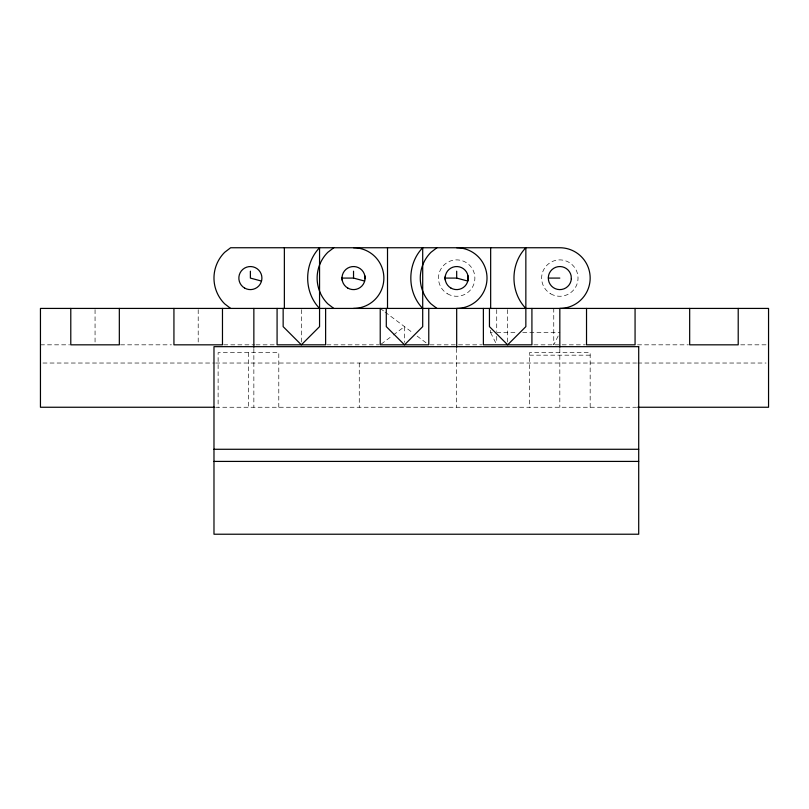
<?xml version="1.0" encoding="UTF-8"?>
<svg xmlns="http://www.w3.org/2000/svg" width="809" height="809" viewBox="0 0 809 809"><rect width="100%" height="100%" fill="white"/><g stroke="black" fill="none" stroke-linecap="round" stroke-linejoin="round"><path stroke-width="0.61" stroke-dasharray="4.04 3.03" d="M558.17 335.998L553.76 344.826L553.76 308.421M381.241 344.068L392.365 335.725M393.376 334.966L404.5 326.624L404.5 342.369M490.659 330.264L490.659 332.691L493.086 332.691M496.726 332.691L517.8 332.691M522.766 332.691L559.828 332.691M40.45 344.826L69.523 344.826M120.571 344.826L171.457 344.826M223.719 344.826L254.744 344.826M255.988 344.826L274.605 344.826M326.866 344.826L378.986 344.826M430.014 344.826L457.318 344.826M458.551 344.826L482.134 344.826M533.92 344.826L585.281 344.826M637.543 344.826L688.429 344.826M740.741 344.826L766.022 344.826M529.49 355.171L590.166 355.171M42.968 363.029L214.415 363.029M215.679 363.029L636.531 363.029M637.785 363.029L766.032 363.029M215.679 407.251L636.531 407.251M380.23 308.421L384.113 311.334M385.084 312.062L413.237 333.177M417.12 336.089L427.799 344.098M490.659 332.691L495.624 342.611M590.166 407.251L590.166 352.643L529.49 352.643L529.49 407.251M559.828 348.446L559.828 407.251M507.647 309.675L507.647 342.308M496.726 309.635L496.726 331.478M496.726 336.332L496.726 342.399M456.68 348.446L456.68 407.251M359.267 363.029L359.267 407.251M301.353 309.675L301.353 342.308M278.792 407.251L278.792 352.643L218.117 352.643L218.117 407.251M253.854 348.446L253.854 407.251M248.454 352.643L248.454 407.251M198.205 309.675L198.205 342.308M95.058 309.675L95.058 342.308M447.519 293.809A18.203 18.203 0 0 0 474.883 278.154A18.203 18.203 0 0 0 447.64 262.278A18.203 18.203 0 0 0 447.519 293.809M550.727 293.839A18.203 18.203 0 0 0 578.03 278.084A18.203 18.203 0 0 0 550.727 262.318A18.203 18.203 0 0 0 550.727 293.839"/><path stroke-width="1.21" d="M445.183 278.953L445.354 275.95M468.007 280.207L468.178 277.204M333.783 247.746L327.787 252.337A36.405 36.405 0 0 0 327.787 303.82L333.783 308.421M436.931 247.746L430.934 252.337A36.405 36.405 0 0 0 430.934 303.82L436.931 308.421M342.076 278.084L353.533 278.084L364.667 281.067M445.223 278.084L456.68 278.084L467.814 281.067M548.371 278.084L559.828 278.084M214.415 407.251L40.45 407.251L40.45 308.421L768.55 308.421L768.55 407.251L637.785 407.251M213.98 449.278L638.706 449.278M213.98 461.413L638.706 461.413M261.519 281.067L250.385 278.084L250.385 271.207M230.636 308.421L224.639 303.82A36.405 36.405 0 0 1 224.639 252.337L230.636 247.746L559.828 247.746A30.337 30.337 0 0 1 590.166 278.084A30.337 30.337 0 0 1 559.828 308.421L559.828 347.203M525.85 308.421C510.014 292.089 510.014 264.068 525.85 247.746L525.85 326.624L507.647 344.826L489.445 326.624L489.445 308.421M422.702 308.421C406.866 292.089 406.866 264.068 422.702 247.746L422.702 326.624L404.5 344.826L386.298 326.624L386.298 308.421M319.555 308.421C303.719 292.089 303.719 264.068 319.555 247.746L319.555 326.624L301.353 344.826L283.15 326.624L283.15 308.421M467.976 275.778L468.189 278.781M445.172 277.376L445.385 280.379M364.829 275.778L365.041 278.781M342.025 277.376L342.237 280.379M738.212 308.421L738.212 344.826L689.673 344.826L689.673 308.421M635.065 308.421L635.065 344.826L586.525 344.826L586.525 308.421M531.918 308.421L531.918 344.826L483.377 344.826L483.377 308.421M490.659 247.746L490.659 308.421M456.68 271.207L456.68 278.084M456.68 347.203L456.68 308.421A30.337 30.337 0 0 0 487.018 278.084A30.337 30.337 0 0 0 456.68 247.746M428.77 308.421L428.77 344.826L380.23 344.826L380.23 308.421M387.511 247.746L387.511 308.421M353.533 271.207L353.533 278.084M325.623 308.421L325.623 344.826L277.082 344.826L277.082 308.421M284.363 247.746L284.363 308.421M253.854 308.421L253.854 347.203M222.475 308.421L222.475 344.826L173.935 344.826L173.935 308.421M119.328 308.421L119.328 344.826L70.787 344.826L70.787 308.421M353.533 247.746A30.337 30.337 0 0 1 383.87 278.084A30.337 30.337 0 0 1 353.533 308.421M638.706 346.667L213.98 346.667L213.98 534.223L638.706 534.223L638.706 346.667M571.336 278.781L571.124 275.778A11.528 11.528 0 0 0 548.32 277.376L548.532 280.379A11.528 11.528 0 0 0 571.336 278.781M450.916 288.065A11.528 11.528 0 0 0 468.209 278.084A11.528 11.528 0 0 0 450.916 268.092A11.528 11.528 0 0 0 450.916 288.065M347.769 288.065A11.528 11.528 0 0 0 365.061 278.084A11.528 11.528 0 0 0 347.769 268.092A11.528 11.528 0 0 0 347.769 288.065M244.621 288.065A11.528 11.528 0 0 0 261.914 278.084A11.528 11.528 0 0 0 244.621 268.092A11.528 11.528 0 0 0 244.621 288.065"/></g></svg>
